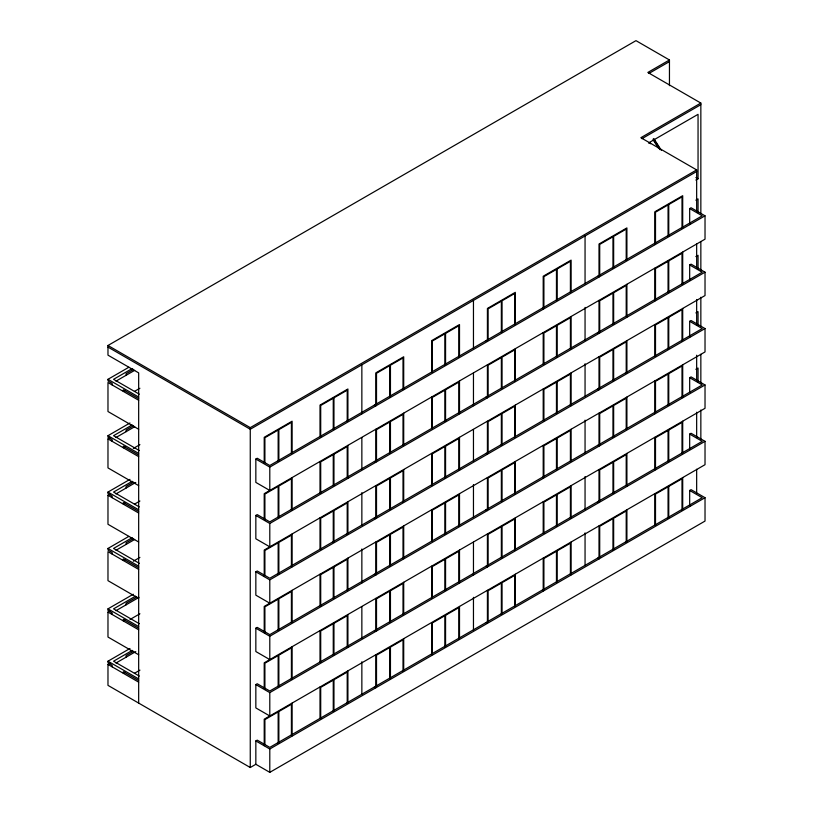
<?xml version="1.0" encoding="UTF-8"?>
<svg xmlns="http://www.w3.org/2000/svg" width="813" height="813" viewBox="0 0 813 813"><rect width="100%" height="100%" fill="white"/><g stroke="black" fill="none" stroke-linecap="round" stroke-linejoin="round"><path stroke-width="1.22" d="M138.667 703.082L138.667 372.872L107.977 355.159L107.977 345.484L635.979 40.65L669.455 59.979L669.455 85.66M112.153 384.956L112.153 383.34L107.977 380.931L107.977 379.315L128.861 367.252M132.224 368.533L113.556 379.315L139.308 394.183M133.617 369.346L126.106 373.675L126.106 375.291M669.455 59.979L647.829 72.459L700.847 103.068L700.847 213.636M115.964 381.145L134.694 370.332M648.916 73.444L669.455 61.595M125.182 390.321L123.322 391.399L123.322 389.783L138.667 398.644M134.419 391.429L139.907 388.258M112.153 441.327L112.153 439.721L107.977 437.303L107.977 435.697L129.968 422.994M138.667 485.625L107.977 467.912L107.977 438.918L110.07 437.709M132.224 424.914L113.556 435.697L139.308 450.565M133.617 425.717L126.106 430.057L126.106 431.662M115.964 437.526L134.694 426.713M700.847 103.068L640.857 137.702L696.66 169.917L696.66 212.071M641.945 138.677L700.847 104.674M648.561 142.915L698.052 114.338L698.052 178.779L695.857 180.049M125.182 446.703L123.322 447.78L123.322 446.164L138.667 455.026M133.322 448.441L139.907 444.64M112.153 497.708L112.153 496.103L107.977 493.684L107.977 492.068L129.968 479.375M138.667 542.007L107.977 524.283L107.977 495.29L110.07 494.091M132.224 481.296L113.556 492.068L139.308 506.936M133.617 482.099L126.106 486.438L126.106 488.044M115.964 493.908L135.761 482.465M107.977 345.484L250.262 427.638L696.66 169.917M696.66 171.523L250.262 429.254L107.977 347.1M125.182 503.074L123.322 504.151L123.322 502.546L138.667 511.397M134.419 504.182L139.907 501.021M695.857 200.181L698.052 198.911L698.052 212.66M264.215 518.918L264.215 493.684L705.023 239.174L705.023 215.821L269.794 467.099L269.794 490.463L255.841 482.404L255.841 459.05L257.233 458.247L269.794 465.493L702.239 215.821L689.678 208.575L689.678 224.591M689.678 208.575L691.08 207.772L705.023 215.821M112.153 554.09L112.153 552.474L107.977 550.066L107.977 548.45L128.861 536.387M132.224 537.667L113.556 548.45L139.308 563.318M133.617 538.48L126.106 542.81L126.106 544.425M115.964 550.279L134.694 539.466M125.182 559.456L123.322 560.533L123.322 558.917L138.667 567.779M133.322 561.204L139.907 557.393M695.857 256.562L698.052 255.292L698.052 269.032M264.215 576.559L264.215 550.055L705.023 295.556L705.023 272.203L269.794 523.481L269.794 546.834L255.841 538.785L255.841 515.432L257.233 514.619L269.794 521.875L702.239 272.203L689.678 264.957L689.678 279.733M689.678 264.957L691.08 264.144L705.023 272.203M112.153 614.496L112.153 612.88L107.977 610.461L107.977 608.856L133.261 594.252M138.667 654.76L107.977 637.046L107.977 612.077L110.07 610.868M135.517 596.173L113.556 608.856L139.308 623.723M136.838 597.027L126.106 603.216L126.106 604.831M115.964 610.685L138.982 597.392M125.182 619.862L123.322 620.939L123.322 619.323L138.667 628.185M130.029 619.476L139.907 613.774M695.857 312.934L698.052 311.664L698.052 325.413M264.215 631.671L264.215 606.437L705.023 351.938L705.023 328.574L269.794 579.862L269.794 603.216L255.841 595.167L255.841 571.803L257.233 571L269.794 578.246L702.239 328.574L689.678 321.328L689.678 337.344M689.678 321.328L691.08 320.525L705.023 328.574M112.153 666.843L112.153 665.237L107.977 662.819L107.977 661.203L129.958 648.51M689.678 506.479L689.678 490.463L691.08 489.66L705.023 497.708L705.023 521.072L269.794 772.35L255.841 764.291L250.262 767.513L107.977 685.369L107.977 664.424L110.07 663.215M132.245 650.41L113.556 661.203L139.308 676.07M133.617 651.233L126.106 655.573L126.106 657.178M115.964 663.032L135.761 651.599M125.182 672.209L123.322 673.286L123.322 671.68L138.667 680.532M134.44 673.306L139.938 670.136M695.857 369.315L698.052 368.045L698.052 381.795M264.215 688.052L264.215 662.819L705.023 408.309L705.023 384.956L269.794 636.233L269.794 659.597L255.841 651.538L255.841 628.185L257.233 627.382L269.794 634.628L702.239 384.956L689.678 377.71L689.678 392.486M689.678 377.71L691.08 376.907L705.023 384.956M264.215 745.694L264.215 719.19L705.023 464.69L705.023 441.337L269.794 692.615L269.794 715.968L255.841 707.92L255.841 684.566L257.233 683.753L269.794 691.009L702.239 441.337L689.678 434.081L689.678 448.867M689.678 434.081L691.08 433.278L705.023 441.337M255.841 764.291L255.841 740.938L257.233 740.135L269.794 747.381L702.239 497.708L689.678 490.463M255.841 740.938L269.794 748.997L705.023 497.708M648.764 142.671L650.624 143.738M695.887 177.529L698.052 178.779M597.616 276.227L599.008 277.03M597.616 332.608L599.008 333.411M597.616 388.98L599.008 389.793M486.011 340.657L487.414 341.46M597.616 445.361L599.008 446.164M486.011 397.039L487.414 397.842M597.616 501.743L599.008 502.546M486.011 453.41L487.414 454.223M374.417 405.087L375.809 405.89M597.616 558.114L599.008 558.917M486.011 509.792L487.414 510.594M374.417 461.469L375.809 462.272M486.011 566.173L487.414 566.976M374.417 517.84L375.809 518.653M255.841 459.05L269.794 467.099M107.977 379.315L138.667 397.039M138.667 400.26L107.977 382.537L107.977 411.53L138.667 429.254M486.011 622.545L487.414 623.358M374.417 574.222L375.809 575.025M255.841 515.432L269.794 523.481M107.977 435.697L138.667 453.41M107.977 438.918L138.667 456.632M374.417 630.603L375.809 631.406M255.841 571.803L269.794 579.862M107.977 492.068L138.667 509.792M107.977 495.29L138.667 513.013M374.417 686.975L375.809 687.788M255.841 628.185L269.794 636.233M107.977 548.45L138.667 566.173M138.667 569.395L107.977 551.671L107.977 580.665L138.667 598.388M255.841 684.566L269.794 692.615M107.977 608.856L138.667 626.569M107.977 612.077L138.667 629.79M107.977 661.203L138.667 678.926M107.977 664.424L138.667 682.148M653.855 138.657L661.355 150.293M653.855 139.46L659.313 147.925M653.154 139.053L659.983 149.633M653.154 139.866L658.611 148.322M700.847 241.502L700.847 270.648M700.847 297.253L700.847 326.389M700.847 354.265L700.847 383.401M700.847 410.006L700.847 439.142M696.66 243.737L696.66 267.812M696.66 299.489L696.66 324.824M696.66 355.23L696.66 380.565M696.66 412.242L696.66 437.577M696.66 469.253L696.66 493.328M682.707 227.234L682.707 195.689L654.811 211.797L654.811 244.601M682.707 252.06L682.707 283.615M682.707 308.442L682.707 339.986M682.707 364.824L682.707 397.628M682.707 421.195L682.707 452.739M682.707 477.577L682.707 509.121M682.005 228.138L682.005 196.898L655.502 212.193L655.502 243.443M682.005 284.52L682.005 253.27L655.502 268.575L655.502 299.824M682.005 340.891L682.005 309.651L655.502 324.956L655.502 356.196M682.005 397.272L682.005 366.033L655.502 381.327L655.502 412.577M682.005 453.654L682.005 422.404L655.502 437.709L655.502 468.959M682.005 510.025L682.005 478.786L655.502 494.091L655.502 525.33M668.753 204.551L668.753 235.79M668.753 260.922L668.753 292.172M668.753 317.304L668.753 348.543M668.753 373.685L668.753 404.925M668.753 430.057L668.753 461.306M668.753 486.438L668.753 517.678M668.062 204.947L668.062 236.197M668.062 261.329L668.062 292.568M668.062 317.71L668.062 348.95M668.062 374.082L668.062 405.331M668.062 430.463L668.062 461.703M668.062 486.835L668.062 518.084M654.811 268.178L654.811 300.983M654.811 324.55L654.811 356.094M654.811 380.931L654.811 413.736M654.811 437.303L654.811 470.117M654.811 493.684L654.811 525.228M626.904 259.449L626.904 227.904L599.008 244.012L599.008 275.556M626.904 284.286L626.904 317.09M626.904 340.657L626.904 372.202M626.904 397.039L626.904 428.583M626.904 453.41L626.904 486.225M626.904 509.792L626.904 541.336M626.213 260.353L626.213 229.114L613.652 236.359L613.652 267.599M626.213 316.735L626.213 285.485L613.652 292.741L613.652 323.981M626.213 373.106L626.213 341.867L613.652 349.112L613.652 380.362M626.213 429.488L626.213 398.248L613.652 405.494L613.652 436.733M626.213 485.869L626.213 454.619L613.652 461.875L613.652 493.115M626.213 542.241L626.213 511.001L613.652 518.247L613.652 549.497M612.961 268.005L612.961 236.766L599.709 244.418L599.709 275.658M612.961 324.387L612.961 293.137L599.709 300.79L599.709 332.039M612.961 380.758L612.961 349.519L599.709 357.171L599.709 388.411M612.961 437.14L612.961 405.9L599.709 413.543L599.709 444.792M612.961 493.521L612.961 462.272L599.709 469.924L599.709 501.174M612.961 549.893L612.961 518.653L599.709 526.306L599.709 557.545M599.008 300.393L599.008 331.938M599.008 356.765L599.008 389.569M599.008 413.146L599.008 444.691M599.008 469.518L599.008 501.072M599.008 525.899L599.008 558.704M585.055 235.953L585.055 283.646M585.055 307.395L585.055 340.017M585.055 363.767L585.055 396.398M585.055 420.148L585.055 452.78M585.055 476.53L585.055 509.151M585.055 532.901L585.055 565.533M571.112 291.664L571.112 260.119L543.206 276.227L543.206 309.031M571.112 316.501L571.112 348.045M571.112 372.872L571.112 405.677M571.112 429.254L571.112 460.798M571.112 485.635L571.112 518.44M571.112 542.007L571.112 574.811M570.411 292.568L570.411 261.329L543.907 276.633L543.907 307.873M570.411 348.95L570.411 317.7L543.907 333.005L543.907 364.254M570.411 405.331L570.411 374.082L543.907 389.386L543.907 420.626M570.411 461.703L570.411 430.463L543.907 445.768L543.907 477.007M570.411 518.084L570.411 486.835L543.907 502.139L543.907 533.389M570.411 574.456L570.411 543.216L543.907 558.521L543.907 589.76M557.159 268.981L557.159 300.221M557.159 325.352L557.159 356.602M557.159 381.734L557.159 412.974M557.159 438.116L557.159 469.355M557.159 494.487L557.159 525.737M557.159 550.868L557.159 582.108M556.458 269.377L556.458 300.627M556.458 325.759L556.458 356.998M556.458 382.14L556.458 413.38M556.458 438.512L556.458 469.762M556.458 494.893L556.458 526.133M556.458 551.275L556.458 582.515M543.206 332.608L543.206 364.153M543.206 388.98L543.206 420.524M543.206 445.361L543.206 478.166M543.206 501.743L543.206 533.287M543.206 558.114L543.206 590.919M515.31 323.879L515.31 292.334L487.414 308.442L487.414 339.986M515.31 348.716L515.31 381.521M515.31 405.087L515.31 436.632M515.31 461.469L515.31 493.013M515.31 517.851L515.31 549.395M515.31 574.222L515.31 605.766M514.609 324.783L514.609 293.544L502.058 300.79L502.058 332.039M514.609 381.165L514.609 349.915L502.058 357.171L502.058 388.411M514.609 437.546L514.609 406.297L502.058 413.543L502.058 444.792M514.609 493.918L514.609 462.678L502.058 469.924L502.058 501.164M514.609 550.299L514.609 519.05L502.058 526.306L502.058 557.545M514.609 606.681L514.609 575.431L502.058 582.677L502.058 613.927M501.357 332.436L501.357 301.196L488.105 308.849L488.105 340.088M501.357 388.817L501.357 357.568L488.105 365.22L488.105 396.47M501.357 445.189L501.357 413.949L488.105 421.601L488.105 452.841M501.357 501.57L501.357 470.331L488.105 477.983L488.105 509.223M501.357 557.952L501.357 526.702L488.105 534.354L488.105 565.604M501.357 614.323L501.357 583.084L488.105 590.736L488.105 621.975M487.414 364.824L487.414 396.368M487.414 421.195L487.414 452.739M487.414 477.577L487.414 509.121M487.414 533.958L487.414 565.502M487.414 590.329L487.414 621.874M473.461 300.383L473.461 348.076M473.461 373.076L473.461 405.707M473.461 429.457L473.461 460.829M473.461 484.578L473.461 517.21M473.461 542.21L473.461 574.842M473.461 597.342L473.461 629.963M459.508 356.094L459.508 324.55L431.612 340.657L431.612 372.202M459.508 380.931L459.508 413.736M459.508 437.303L459.508 470.107M459.508 493.684L459.508 525.228M459.508 550.066L459.508 582.87M459.508 606.437L459.508 637.981M458.817 356.998L458.817 325.759L432.303 341.064L432.303 372.303M458.817 413.38L458.817 382.14L432.303 397.435L432.303 428.685M458.817 469.762L458.817 438.512L432.303 453.817L432.303 485.056M458.817 526.133L458.817 494.893L432.303 510.198L432.303 541.438M458.817 582.515L458.817 551.265L432.303 566.57L432.303 597.819M458.817 638.896L458.817 607.646L432.303 622.951L432.303 654.191M445.565 333.411L445.565 364.651M445.565 389.783L445.565 421.032M445.565 446.164L445.565 477.404M445.565 502.546L445.565 533.785M445.565 558.917L445.565 590.167M445.565 615.299L445.565 646.538M444.863 333.808L444.863 365.057M444.863 390.189L444.863 421.429M444.863 446.571L444.863 477.81M444.863 502.942L444.863 534.192M444.863 559.324L444.863 590.563M444.863 615.705L444.863 646.945M431.612 397.039L431.612 428.583M431.612 453.41L431.612 486.225M431.612 509.792L431.612 541.336M431.612 566.173L431.612 597.718M431.612 622.545L431.612 655.349M403.705 389.569L403.705 356.765L375.809 372.872L375.809 405.677M403.705 413.146L403.705 444.691M403.705 469.518L403.705 501.062M403.705 525.899L403.705 558.704M403.705 582.281L403.705 613.825M403.705 638.652L403.705 670.197M403.014 389.214L403.014 357.974L390.453 365.22L390.453 396.47M403.014 445.595L403.014 414.356L390.453 421.601L390.453 452.841M403.014 501.977L403.014 470.727L390.453 477.973L390.453 509.223M403.014 558.348L403.014 527.109L390.453 534.354L390.453 565.604M403.014 614.73L403.014 583.49L390.453 590.736L390.453 621.975M403.014 671.111L403.014 639.861L390.453 647.107L390.453 678.357M389.762 396.866L389.762 365.626L376.51 373.279L376.51 404.518M389.762 453.248L389.762 421.998L376.51 429.65L376.51 460.9M389.762 509.629L389.762 478.379L376.51 486.032L376.51 517.271M389.762 566L389.762 534.761L376.51 542.413L376.51 573.653M389.762 622.382L389.762 591.132L376.51 598.785L376.51 630.034M389.762 678.753L389.762 647.514L376.51 655.166L376.51 686.406M375.809 429.254L375.809 460.798M375.809 485.625L375.809 517.17M375.809 542.007L375.809 574.811M375.809 598.388L375.809 629.933M375.809 654.76L375.809 686.304M361.856 364.824L361.856 413.756M361.856 437.506L361.856 468.888M361.856 492.637L361.856 525.259M361.856 549.009L361.856 582.891M361.856 606.64L361.856 638.022M361.856 661.772L361.856 694.393M347.913 420.524L347.913 388.98L320.007 405.087L320.007 436.632M347.913 445.361L347.913 478.166M347.913 501.733L347.913 533.277M347.913 558.114L347.913 589.659M347.913 614.496L347.913 647.3M347.913 670.867L347.913 702.412M347.212 421.429L347.212 390.189L320.708 405.494L320.708 436.733M347.212 477.81L347.212 446.571L320.708 461.865L320.708 493.115M347.212 534.192L347.212 502.942L320.708 518.247L320.708 549.486M347.212 590.563L347.212 559.324L320.708 574.628L320.708 605.868M347.212 646.945L347.212 615.705L320.708 631L320.708 662.249M347.212 703.326L347.212 672.077L320.708 687.381L320.708 718.621M333.96 397.842L333.96 429.081M333.96 454.213L333.96 485.463M333.96 510.594L333.96 541.844M333.96 566.976L333.96 598.216M333.96 623.347L333.96 654.597M333.96 679.729L333.96 710.979M333.259 398.238L333.259 429.488M333.259 454.619L333.259 485.869M333.259 511.001L333.259 542.241M333.259 567.372L333.259 598.622M333.259 623.754L333.259 654.993M333.259 680.135L333.259 711.375M320.007 461.469L320.007 493.013M320.007 517.84L320.007 549.385M320.007 574.222L320.007 605.766M320.007 630.603L320.007 662.148M320.007 686.975L320.007 718.519M292.111 452.739L292.111 421.195L264.215 437.303L264.215 462.536M292.111 477.577L292.111 510.381M292.111 533.948L292.111 566.763M292.111 590.329L292.111 621.874M292.111 646.711L292.111 679.516M292.111 703.082L292.111 735.897M291.41 453.644L291.41 422.404L278.859 429.65L278.859 460.9M291.41 510.025L291.41 478.786L278.859 486.032L278.859 517.271M291.41 566.407L291.41 535.157L278.859 542.413L278.859 573.653M291.41 622.778L291.41 591.539L278.859 598.785L278.859 630.034M291.41 679.16L291.41 647.92L278.859 655.166L278.859 686.406M291.41 735.541L291.41 704.292L278.859 711.538L278.859 742.787M278.158 461.296L278.158 430.057L264.906 437.709L264.906 462.699M278.158 517.678L278.158 486.438L264.906 494.08L264.906 520.33M278.158 574.059L278.158 542.81L264.906 550.462L264.906 575.462M278.158 630.431L278.158 599.191L264.906 606.844L264.906 633.083M278.158 686.812L278.158 655.563L264.906 663.215L264.906 689.465M278.158 743.194L278.158 711.944L264.906 719.596L264.906 744.596M269.794 748.997L269.794 772.35M250.262 427.638L250.262 767.513"/></g></svg>
